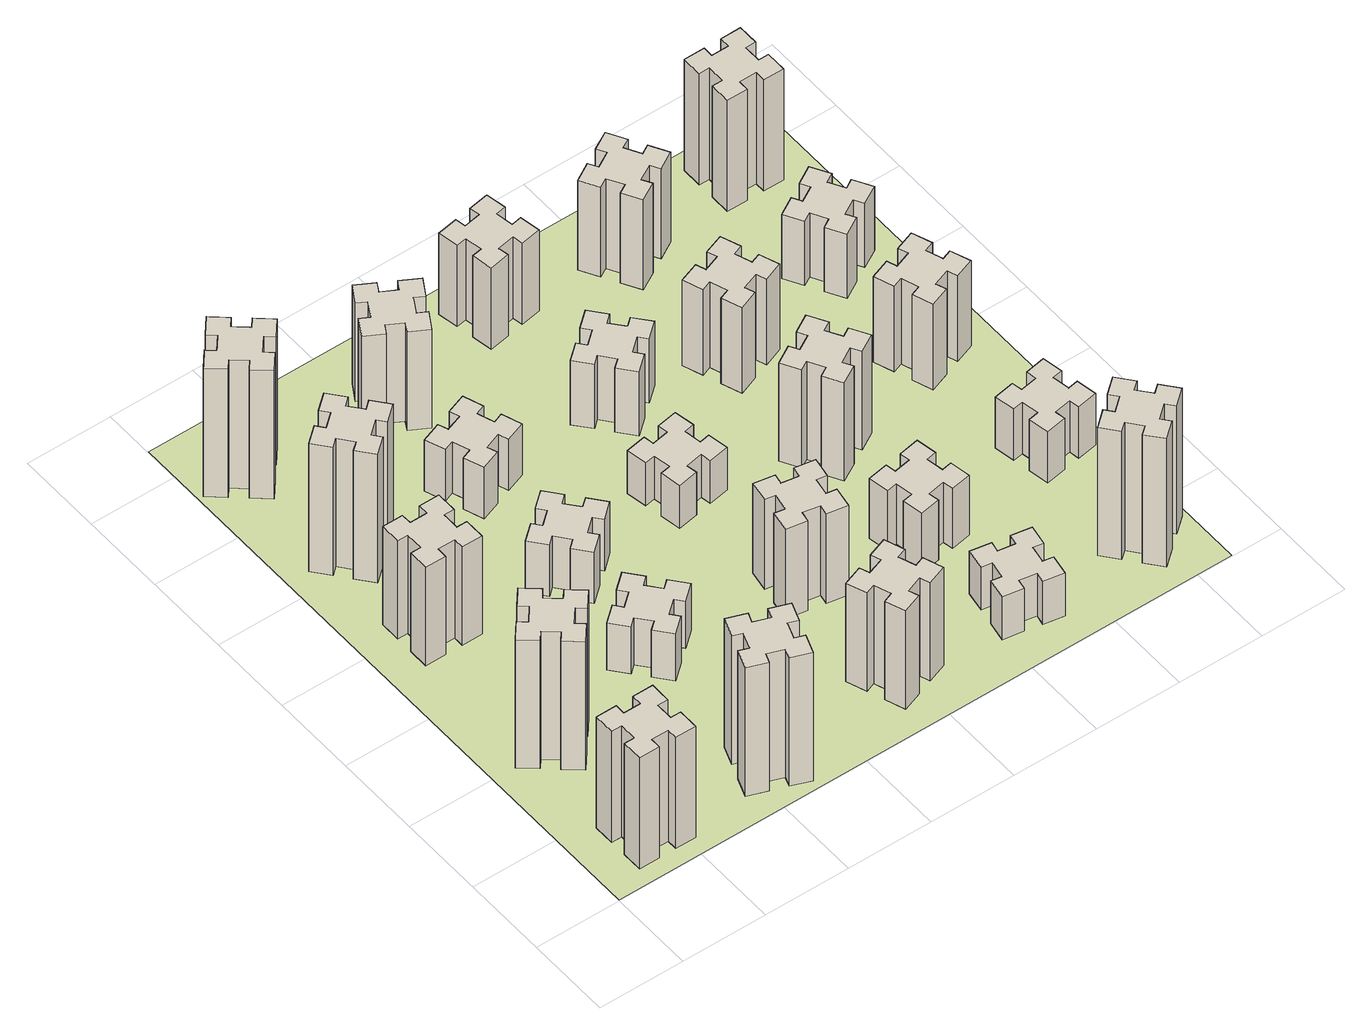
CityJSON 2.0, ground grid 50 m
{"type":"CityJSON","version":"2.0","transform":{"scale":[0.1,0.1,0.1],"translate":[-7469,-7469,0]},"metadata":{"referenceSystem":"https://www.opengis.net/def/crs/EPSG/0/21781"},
"CityObjects":{
"building1":{"type":"Building","attributes":{"class":"1000","function":"1000","usage":"1000","yearOfConstruction":2016,"roofType":"1000","measuredHeight":78,"storeysAboveGround":30,"storeysBelowGround":0},"geometry":[{"type":"Solid","lod":"1","boundaries":[[[[0,1,2,3,4,5,6,7,8,9,10,11,12,13,14,15,16,17,18,19]],[[17,16,20,21]],[[16,15,22,20]],[[15,14,23,22]],[[14,13,24,23]],[[13,12,25,24]],[[12,11,26,25]],[[11,10,27,26]],[[10,9,28,27]],[[9,8,29,28]],[[8,7,30,29]],[[7,6,31,30]],[[6,5,32,31]],[[5,4,33,32]],[[4,3,34,33]],[[3,2,35,34]],[[2,1,36,35]],[[1,0,37,36]],[[0,19,38,37]],[[19,18,39,38]],[[18,17,21,39]],[[24,25,26,27,28,29,30,31,32,33,34,35,36,37,38,39,21,20,22,23]]]]}]},
"building2":{"type":"Building","attributes":{"class":"1000","function":"1000","usage":"1000","yearOfConstruction":2016,"roofType":"1000","measuredHeight":90,"storeysAboveGround":30,"storeysBelowGround":0},"geometry":[{"type":"Solid","lod":"1","boundaries":[[[[40,41,42,43,44,45,46,47,48,49,50,51,52,53,54,55,56,57,58,59]],[[57,56,60,61]],[[56,55,62,60]],[[55,54,63,62]],[[54,53,64,63]],[[53,52,65,64]],[[52,51,66,65]],[[51,50,67,66]],[[50,49,68,67]],[[49,48,69,68]],[[48,47,70,69]],[[47,46,71,70]],[[46,45,72,71]],[[45,44,73,72]],[[44,43,74,73]],[[43,42,75,74]],[[42,41,76,75]],[[41,40,77,76]],[[40,59,78,77]],[[59,58,79,78]],[[58,57,61,79]],[[64,65,66,67,68,69,70,71,72,73,74,75,76,77,78,79,61,60,62,63]]]]}]},
"building3":{"type":"Building","attributes":{"class":"1000","function":"1000","usage":"1000","yearOfConstruction":2016,"roofType":"1000","measuredHeight":69,"storeysAboveGround":30,"storeysBelowGround":0},"geometry":[{"type":"Solid","lod":"1","boundaries":[[[[80,81,82,83,84,85,86,87,88,89,90,91,92,93,94,95,96,97,98,99]],[[97,96,100,101]],[[96,95,102,100]],[[95,94,103,102]],[[94,93,104,103]],[[93,92,105,104]],[[92,91,106,105]],[[91,90,107,106]],[[90,89,108,107]],[[89,88,109,108]],[[88,87,110,109]],[[87,86,111,110]],[[86,85,112,111]],[[85,84,113,112]],[[84,83,114,113]],[[83,82,115,114]],[[82,81,116,115]],[[81,80,117,116]],[[80,99,118,117]],[[99,98,119,118]],[[98,97,101,119]],[[104,105,106,107,108,109,110,111,112,113,114,115,116,117,118,119,101,100,102,103]]]]}]},
"building4":{"type":"Building","attributes":{"class":"1000","function":"1000","usage":"1000","yearOfConstruction":2016,"roofType":"1000","measuredHeight":90,"storeysAboveGround":30,"storeysBelowGround":0},"geometry":[{"type":"Solid","lod":"1","boundaries":[[[[120,121,122,123,124,125,126,127,128,129,130,131,132,133,134,135,136,137,138,139]],[[137,136,140,141]],[[136,135,142,140]],[[135,134,143,142]],[[134,133,144,143]],[[133,132,145,144]],[[132,131,146,145]],[[131,130,147,146]],[[130,129,148,147]],[[129,128,149,148]],[[128,127,150,149]],[[127,126,151,150]],[[126,125,152,151]],[[125,124,153,152]],[[124,123,154,153]],[[123,122,155,154]],[[122,121,156,155]],[[121,120,157,156]],[[120,139,158,157]],[[139,138,159,158]],[[138,137,141,159]],[[144,145,146,147,148,149,150,151,152,153,154,155,156,157,158,159,141,140,142,143]]]]}]},
"building5":{"type":"Building","attributes":{"class":"1000","function":"1000","usage":"1000","yearOfConstruction":2016,"roofType":"1000","measuredHeight":90,"storeysAboveGround":30,"storeysBelowGround":0},"geometry":[{"type":"Solid","lod":"1","boundaries":[[[[160,161,162,163,164,165,166,167,168,169,170,171,172,173,174,175,176,177,178,179]],[[177,176,180,181]],[[176,175,182,180]],[[175,174,183,182]],[[174,173,184,183]],[[173,172,185,184]],[[172,171,186,185]],[[171,170,187,186]],[[170,169,188,187]],[[169,168,189,188]],[[168,167,190,189]],[[167,166,191,190]],[[166,165,192,191]],[[165,164,193,192]],[[164,163,194,193]],[[163,162,195,194]],[[162,161,196,195]],[[161,160,197,196]],[[160,179,198,197]],[[179,178,199,198]],[[178,177,181,199]],[[184,185,186,187,188,189,190,191,192,193,194,195,196,197,198,199,181,180,182,183]]]]}]},
"building6":{"type":"Building","attributes":{"class":"1000","function":"1000","usage":"1000","yearOfConstruction":2016,"roofType":"1000","measuredHeight":90,"storeysAboveGround":30,"storeysBelowGround":0},"geometry":[{"type":"Solid","lod":"1","boundaries":[[[[200,201,202,203,204,205,206,207,208,209,210,211,212,213,214,215,216,217,218,219]],[[217,216,220,221]],[[216,215,222,220]],[[215,214,223,222]],[[214,213,224,223]],[[213,212,225,224]],[[212,211,226,225]],[[211,210,227,226]],[[210,209,228,227]],[[209,208,229,228]],[[208,207,230,229]],[[207,206,231,230]],[[206,205,232,231]],[[205,204,233,232]],[[204,203,234,233]],[[203,202,235,234]],[[202,201,236,235]],[[201,200,237,236]],[[200,219,238,237]],[[219,218,239,238]],[[218,217,221,239]],[[224,225,226,227,228,229,230,231,232,233,234,235,236,237,238,239,221,220,222,223]]]]}]},
"building7":{"type":"Building","attributes":{"class":"1000","function":"1000","usage":"1000","yearOfConstruction":2016,"roofType":"1000","measuredHeight":33,"storeysAboveGround":30,"storeysBelowGround":0},"geometry":[{"type":"Solid","lod":"1","boundaries":[[[[240,241,242,243,244,245,246,247,248,249,250,251,252,253,254,255,256,257,258,259]],[[257,256,260,261]],[[256,255,262,260]],[[255,254,263,262]],[[254,253,264,263]],[[253,252,265,264]],[[252,251,266,265]],[[251,250,267,266]],[[250,249,268,267]],[[249,248,269,268]],[[248,247,270,269]],[[247,246,271,270]],[[246,245,272,271]],[[245,244,273,272]],[[244,243,274,273]],[[243,242,275,274]],[[242,241,276,275]],[[241,240,277,276]],[[240,259,278,277]],[[259,258,279,278]],[[258,257,261,279]],[[264,265,266,267,268,269,270,271,272,273,274,275,276,277,278,279,261,260,262,263]]]]}]},
"building8":{"type":"Building","attributes":{"class":"1000","function":"1000","usage":"1000","yearOfConstruction":2016,"roofType":"1000","measuredHeight":36,"storeysAboveGround":30,"storeysBelowGround":0},"geometry":[{"type":"Solid","lod":"1","boundaries":[[[[280,281,282,283,284,285,286,287,288,289,290,291,292,293,294,295,296,297,298,299]],[[297,296,300,301]],[[296,295,302,300]],[[295,294,303,302]],[[294,293,304,303]],[[293,292,305,304]],[[292,291,306,305]],[[291,290,307,306]],[[290,289,308,307]],[[289,288,309,308]],[[288,287,310,309]],[[287,286,311,310]],[[286,285,312,311]],[[285,284,313,312]],[[284,283,314,313]],[[283,282,315,314]],[[282,281,316,315]],[[281,280,317,316]],[[280,299,318,317]],[[299,298,319,318]],[[298,297,301,319]],[[304,305,306,307,308,309,310,311,312,313,314,315,316,317,318,319,301,300,302,303]]]]}]},
"building9":{"type":"Building","attributes":{"class":"1000","function":"1000","usage":"1000","yearOfConstruction":2016,"roofType":"1000","measuredHeight":36,"storeysAboveGround":30,"storeysBelowGround":0},"geometry":[{"type":"Solid","lod":"1","boundaries":[[[[320,321,322,323,324,325,326,327,328,329,330,331,332,333,334,335,336,337,338,339]],[[337,336,340,341]],[[336,335,342,340]],[[335,334,343,342]],[[334,333,344,343]],[[333,332,345,344]],[[332,331,346,345]],[[331,330,347,346]],[[330,329,348,347]],[[329,328,349,348]],[[328,327,350,349]],[[327,326,351,350]],[[326,325,352,351]],[[325,324,353,352]],[[324,323,354,353]],[[323,322,355,354]],[[322,321,356,355]],[[321,320,357,356]],[[320,339,358,357]],[[339,338,359,358]],[[338,337,341,359]],[[344,345,346,347,348,349,350,351,352,353,354,355,356,357,358,359,341,340,342,343]]]]}]},
"building10":{"type":"Building","attributes":{"class":"1000","function":"1000","usage":"1000","yearOfConstruction":2016,"roofType":"1000","measuredHeight":69,"storeysAboveGround":30,"storeysBelowGround":0},"geometry":[{"type":"Solid","lod":"1","boundaries":[[[[360,361,362,363,364,365,366,367,368,369,370,371,372,373,374,375,376,377,378,379]],[[377,376,380,381]],[[376,375,382,380]],[[375,374,383,382]],[[374,373,384,383]],[[373,372,385,384]],[[372,371,386,385]],[[371,370,387,386]],[[370,369,388,387]],[[369,368,389,388]],[[368,367,390,389]],[[367,366,391,390]],[[366,365,392,391]],[[365,364,393,392]],[[364,363,394,393]],[[363,362,395,394]],[[362,361,396,395]],[[361,360,397,396]],[[360,379,398,397]],[[379,378,399,398]],[[378,377,381,399]],[[384,385,386,387,388,389,390,391,392,393,394,395,396,397,398,399,381,380,382,383]]]]}]},
"building11":{"type":"Building","attributes":{"class":"1000","function":"1000","usage":"1000","yearOfConstruction":2016,"roofType":"1000","measuredHeight":69,"storeysAboveGround":30,"storeysBelowGround":0},"geometry":[{"type":"Solid","lod":"1","boundaries":[[[[400,401,402,403,404,405,406,407,408,409,410,411,412,413,414,415,416,417,418,419]],[[417,416,420,421]],[[416,415,422,420]],[[415,414,423,422]],[[414,413,424,423]],[[413,412,425,424]],[[412,411,426,425]],[[411,410,427,426]],[[410,409,428,427]],[[409,408,429,428]],[[408,407,430,429]],[[407,406,431,430]],[[406,405,432,431]],[[405,404,433,432]],[[404,403,434,433]],[[403,402,435,434]],[[402,401,436,435]],[[401,400,437,436]],[[400,419,438,437]],[[419,418,439,438]],[[418,417,421,439]],[[424,425,426,427,428,429,430,431,432,433,434,435,436,437,438,439,421,420,422,423]]]]}]},
"building12":{"type":"Building","attributes":{"class":"1000","function":"1000","usage":"1000","yearOfConstruction":2016,"roofType":"1000","measuredHeight":63,"storeysAboveGround":30,"storeysBelowGround":0},"geometry":[{"type":"Solid","lod":"1","boundaries":[[[[440,441,442,443,444,445,446,447,448,449,450,451,452,453,454,455,456,457,458,459]],[[457,456,460,461]],[[456,455,462,460]],[[455,454,463,462]],[[454,453,464,463]],[[453,452,465,464]],[[452,451,466,465]],[[451,450,467,466]],[[450,449,468,467]],[[449,448,469,468]],[[448,447,470,469]],[[447,446,471,470]],[[446,445,472,471]],[[445,444,473,472]],[[444,443,474,473]],[[443,442,475,474]],[[442,441,476,475]],[[441,440,477,476]],[[440,459,478,477]],[[459,458,479,478]],[[458,457,461,479]],[[464,465,466,467,468,469,470,471,472,473,474,475,476,477,478,479,461,460,462,463]]]]}]},
"building13":{"type":"Building","attributes":{"class":"1000","function":"1000","usage":"1000","yearOfConstruction":2016,"roofType":"1000","measuredHeight":30,"storeysAboveGround":30,"storeysBelowGround":0},"geometry":[{"type":"Solid","lod":"1","boundaries":[[[[480,481,482,483,484,485,486,487,488,489,490,491,492,493,494,495,496,497,498,499]],[[497,496,500,501]],[[496,495,502,500]],[[495,494,503,502]],[[494,493,504,503]],[[493,492,505,504]],[[492,491,506,505]],[[491,490,507,506]],[[490,489,508,507]],[[489,488,509,508]],[[488,487,510,509]],[[487,486,511,510]],[[486,485,512,511]],[[485,484,513,512]],[[484,483,514,513]],[[483,482,515,514]],[[482,481,516,515]],[[481,480,517,516]],[[480,499,518,517]],[[499,498,519,518]],[[498,497,501,519]],[[504,505,506,507,508,509,510,511,512,513,514,515,516,517,518,519,501,500,502,503]]]]}]},
"building14":{"type":"Building","attributes":{"class":"1000","function":"1000","usage":"1000","yearOfConstruction":2016,"roofType":"1000","measuredHeight":45,"storeysAboveGround":30,"storeysBelowGround":0},"geometry":[{"type":"Solid","lod":"1","boundaries":[[[[520,521,522,523,524,525,526,527,528,529,530,531,532,533,534,535,536,537,538,539]],[[537,536,540,541]],[[536,535,542,540]],[[535,534,543,542]],[[534,533,544,543]],[[533,532,545,544]],[[532,531,546,545]],[[531,530,547,546]],[[530,529,548,547]],[[529,528,549,548]],[[528,527,550,549]],[[527,526,551,550]],[[526,525,552,551]],[[525,524,553,552]],[[524,523,554,553]],[[523,522,555,554]],[[522,521,556,555]],[[521,520,557,556]],[[520,539,558,557]],[[539,538,559,558]],[[538,537,541,559]],[[544,545,546,547,548,549,550,551,552,553,554,555,556,557,558,559,541,540,542,543]]]]}]},
"building15":{"type":"Building","attributes":{"class":"1000","function":"1000","usage":"1000","yearOfConstruction":2016,"roofType":"1000","measuredHeight":30,"storeysAboveGround":30,"storeysBelowGround":0},"geometry":[{"type":"Solid","lod":"1","boundaries":[[[[560,561,562,563,564,565,566,567,568,569,570,571,572,573,574,575,576,577,578,579]],[[577,576,580,581]],[[576,575,582,580]],[[575,574,583,582]],[[574,573,584,583]],[[573,572,585,584]],[[572,571,586,585]],[[571,570,587,586]],[[570,569,588,587]],[[569,568,589,588]],[[568,567,590,589]],[[567,566,591,590]],[[566,565,592,591]],[[565,564,593,592]],[[564,563,594,593]],[[563,562,595,594]],[[562,561,596,595]],[[561,560,597,596]],[[560,579,598,597]],[[579,578,599,598]],[[578,577,581,599]],[[584,585,586,587,588,589,590,591,592,593,594,595,596,597,598,599,581,580,582,583]]]]}]},
"building16":{"type":"Building","attributes":{"class":"1000","function":"1000","usage":"1000","yearOfConstruction":2016,"roofType":"1000","measuredHeight":57,"storeysAboveGround":30,"storeysBelowGround":0},"geometry":[{"type":"Solid","lod":"1","boundaries":[[[[600,601,602,603,604,605,606,607,608,609,610,611,612,613,614,615,616,617,618,619]],[[617,616,620,621]],[[616,615,622,620]],[[615,614,623,622]],[[614,613,624,623]],[[613,612,625,624]],[[612,611,626,625]],[[611,610,627,626]],[[610,609,628,627]],[[609,608,629,628]],[[608,607,630,629]],[[607,606,631,630]],[[606,605,632,631]],[[605,604,633,632]],[[604,603,634,633]],[[603,602,635,634]],[[602,601,636,635]],[[601,600,637,636]],[[600,619,638,637]],[[619,618,639,638]],[[618,617,621,639]],[[624,625,626,627,628,629,630,631,632,633,634,635,636,637,638,639,621,620,622,623]]]]}]},
"building17":{"type":"Building","attributes":{"class":"1000","function":"1000","usage":"1000","yearOfConstruction":2016,"roofType":"1000","measuredHeight":42,"storeysAboveGround":30,"storeysBelowGround":0},"geometry":[{"type":"Solid","lod":"1","boundaries":[[[[640,641,642,643,644,645,646,647,648,649,650,651,652,653,654,655,656,657,658,659]],[[657,656,660,661]],[[656,655,662,660]],[[655,654,663,662]],[[654,653,664,663]],[[653,652,665,664]],[[652,651,666,665]],[[651,650,667,666]],[[650,649,668,667]],[[649,648,669,668]],[[648,647,670,669]],[[647,646,671,670]],[[646,645,672,671]],[[645,644,673,672]],[[644,643,674,673]],[[643,642,675,674]],[[642,641,676,675]],[[641,640,677,676]],[[640,659,678,677]],[[659,658,679,678]],[[658,657,661,679]],[[664,665,666,667,668,669,670,671,672,673,674,675,676,677,678,679,661,660,662,663]]]]}]},
"building18":{"type":"Building","attributes":{"class":"1000","function":"1000","usage":"1000","yearOfConstruction":2016,"roofType":"1000","measuredHeight":69,"storeysAboveGround":30,"storeysBelowGround":0},"geometry":[{"type":"Solid","lod":"1","boundaries":[[[[680,681,682,683,684,685,686,687,688,689,690,691,692,693,694,695,696,697,698,699]],[[697,696,700,701]],[[696,695,702,700]],[[695,694,703,702]],[[694,693,704,703]],[[693,692,705,704]],[[692,691,706,705]],[[691,690,707,706]],[[690,689,708,707]],[[689,688,709,708]],[[688,687,710,709]],[[687,686,711,710]],[[686,685,712,711]],[[685,684,713,712]],[[684,683,714,713]],[[683,682,715,714]],[[682,681,716,715]],[[681,680,717,716]],[[680,699,718,717]],[[699,698,719,718]],[[698,697,701,719]],[[704,705,706,707,708,709,710,711,712,713,714,715,716,717,718,719,701,700,702,703]]]]}]},
"building19":{"type":"Building","attributes":{"class":"1000","function":"1000","usage":"1000","yearOfConstruction":2016,"roofType":"1000","measuredHeight":60,"storeysAboveGround":30,"storeysBelowGround":0},"geometry":[{"type":"Solid","lod":"1","boundaries":[[[[720,721,722,723,724,725,726,727,728,729,730,731,732,733,734,735,736,737,738,739]],[[737,736,740,741]],[[736,735,742,740]],[[735,734,743,742]],[[734,733,744,743]],[[733,732,745,744]],[[732,731,746,745]],[[731,730,747,746]],[[730,729,748,747]],[[729,728,749,748]],[[728,727,750,749]],[[727,726,751,750]],[[726,725,752,751]],[[725,724,753,752]],[[724,723,754,753]],[[723,722,755,754]],[[722,721,756,755]],[[721,720,757,756]],[[720,739,758,757]],[[739,738,759,758]],[[738,737,741,759]],[[744,745,746,747,748,749,750,751,752,753,754,755,756,757,758,759,741,740,742,743]]]]}]},
"building20":{"type":"Building","attributes":{"class":"1000","function":"1000","usage":"1000","yearOfConstruction":2016,"roofType":"1000","measuredHeight":90,"storeysAboveGround":30,"storeysBelowGround":0},"geometry":[{"type":"Solid","lod":"1","boundaries":[[[[760,761,762,763,764,765,766,767,768,769,770,771,772,773,774,775,776,777,778,779]],[[777,776,780,781]],[[776,775,782,780]],[[775,774,783,782]],[[774,773,784,783]],[[773,772,785,784]],[[772,771,786,785]],[[771,770,787,786]],[[770,769,788,787]],[[769,768,789,788]],[[768,767,790,789]],[[767,766,791,790]],[[766,765,792,791]],[[765,764,793,792]],[[764,763,794,793]],[[763,762,795,794]],[[762,761,796,795]],[[761,760,797,796]],[[760,779,798,797]],[[779,778,799,798]],[[778,777,781,799]],[[784,785,786,787,788,789,790,791,792,793,794,795,796,797,798,799,781,780,782,783]]]]}]},
"building21":{"type":"Building","attributes":{"class":"1000","function":"1000","usage":"1000","yearOfConstruction":2016,"roofType":"1000","measuredHeight":63,"storeysAboveGround":30,"storeysBelowGround":0},"geometry":[{"type":"Solid","lod":"1","boundaries":[[[[800,801,802,803,804,805,806,807,808,809,810,811,812,813,814,815,816,817,818,819]],[[817,816,820,821]],[[816,815,822,820]],[[815,814,823,822]],[[814,813,824,823]],[[813,812,825,824]],[[812,811,826,825]],[[811,810,827,826]],[[810,809,828,827]],[[809,808,829,828]],[[808,807,830,829]],[[807,806,831,830]],[[806,805,832,831]],[[805,804,833,832]],[[804,803,834,833]],[[803,802,835,834]],[[802,801,836,835]],[[801,800,837,836]],[[800,819,838,837]],[[819,818,839,838]],[[818,817,821,839]],[[824,825,826,827,828,829,830,831,832,833,834,835,836,837,838,839,821,820,822,823]]]]}]},
"building22":{"type":"Building","attributes":{"class":"1000","function":"1000","usage":"1000","yearOfConstruction":2016,"roofType":"1000","measuredHeight":36,"storeysAboveGround":30,"storeysBelowGround":0},"geometry":[{"type":"Solid","lod":"1","boundaries":[[[[840,841,842,843,844,845,846,847,848,849,850,851,852,853,854,855,856,857,858,859]],[[857,856,860,861]],[[856,855,862,860]],[[855,854,863,862]],[[854,853,864,863]],[[853,852,865,864]],[[852,851,866,865]],[[851,850,867,866]],[[850,849,868,867]],[[849,848,869,868]],[[848,847,870,869]],[[847,846,871,870]],[[846,845,872,871]],[[845,844,873,872]],[[844,843,874,873]],[[843,842,875,874]],[[842,841,876,875]],[[841,840,877,876]],[[840,859,878,877]],[[859,858,879,878]],[[858,857,861,879]],[[864,865,866,867,868,869,870,871,872,873,874,875,876,877,878,879,861,860,862,863]]]]}]},
"building23":{"type":"Building","attributes":{"class":"1000","function":"1000","usage":"1000","yearOfConstruction":2016,"roofType":"1000","measuredHeight":60,"storeysAboveGround":30,"storeysBelowGround":0},"geometry":[{"type":"Solid","lod":"1","boundaries":[[[[880,881,882,883,884,885,886,887,888,889,890,891,892,893,894,895,896,897,898,899]],[[897,896,900,901]],[[896,895,902,900]],[[895,894,903,902]],[[894,893,904,903]],[[893,892,905,904]],[[892,891,906,905]],[[891,890,907,906]],[[890,889,908,907]],[[889,888,909,908]],[[888,887,910,909]],[[887,886,911,910]],[[886,885,912,911]],[[885,884,913,912]],[[884,883,914,913]],[[883,882,915,914]],[[882,881,916,915]],[[881,880,917,916]],[[880,899,918,917]],[[899,898,919,918]],[[898,897,901,919]],[[904,905,906,907,908,909,910,911,912,913,914,915,916,917,918,919,901,900,902,903]]]]}]},
"building24":{"type":"Building","attributes":{"class":"1000","function":"1000","usage":"1000","yearOfConstruction":2016,"roofType":"1000","measuredHeight":45,"storeysAboveGround":30,"storeysBelowGround":0},"geometry":[{"type":"Solid","lod":"1","boundaries":[[[[920,921,922,923,924,925,926,927,928,929,930,931,932,933,934,935,936,937,938,939]],[[937,936,940,941]],[[936,935,942,940]],[[935,934,943,942]],[[934,933,944,943]],[[933,932,945,944]],[[932,931,946,945]],[[931,930,947,946]],[[930,929,948,947]],[[929,928,949,948]],[[928,927,950,949]],[[927,926,951,950]],[[926,925,952,951]],[[925,924,953,952]],[[924,923,954,953]],[[923,922,955,954]],[[922,921,956,955]],[[921,920,957,956]],[[920,939,958,957]],[[939,938,959,958]],[[938,937,941,959]],[[944,945,946,947,948,949,950,951,952,953,954,955,956,957,958,959,941,940,942,943]]]]}]},
"building25":{"type":"Building","attributes":{"class":"1000","function":"1000","usage":"1000","yearOfConstruction":2016,"roofType":"1000","measuredHeight":78,"storeysAboveGround":30,"storeysBelowGround":0},"geometry":[{"type":"Solid","lod":"1","boundaries":[[[[960,961,962,963,964,965,966,967,968,969,970,971,972,973,974,975,976,977,978,979]],[[977,976,980,981]],[[976,975,982,980]],[[975,974,983,982]],[[974,973,984,983]],[[973,972,985,984]],[[972,971,986,985]],[[971,970,987,986]],[[970,969,988,987]],[[969,968,989,988]],[[968,967,990,989]],[[967,966,991,990]],[[966,965,992,991]],[[965,964,993,992]],[[964,963,994,993]],[[963,962,995,994]],[[962,961,996,995]],[[961,960,997,996]],[[960,979,998,997]],[[979,978,999,998]],[[978,977,981,999]],[[984,985,986,987,988,989,990,991,992,993,994,995,996,997,998,999,981,980,982,983]]]]}]},
"landuse1":{"type":"LandUse","attributes":{"name":"plot1","function":"1010"},"geometry":[{"type":"MultiSurface","lod":"1","boundaries":[[[1000,1001,1002,1003]]]}]}
},
"vertices":[
[265,325,0],[265,225,0],[205,225,0],[205,105,0],[325,105,0],[325,165,0],[425,165,0],[425,105,0],[545,105,0],[545,225,0],[485,225,0],[485,325,0],[545,325,0],[545,445,0],[425,445,0],[425,385,0],[325,385,0],[325,445,0],[205,445,0],[205,325,0],[325,385,780],[325,445,780],[425,385,780],[425,445,780],[545,445,780],[545,325,780],[485,325,780],[485,225,780],[545,225,780],[545,105,780],[425,105,780],[425,165,780],[325,165,780],[325,105,780],[205,105,780],[205,225,780],[265,225,780],[265,325,780],[205,325,780],[205,445,780],
[484,1067,0],[408,1132,0],[446,1178,0],[354,1255,0],[277,1163,0],[323,1124,0],[259,1048,0],[213,1086,0],[136,994,0],[228,917,0],[266,963,0],[343,899,0],[304,853,0],[396,776,0],[473,868,0],[427,906,0],[492,983,0],[538,944,0],[615,1036,0],[523,1113,0],[492,983,900],[538,944,900],[427,906,900],[473,868,900],[396,776,900],[304,853,900],[343,899,900],[266,963,900],[228,917,900],[136,994,900],[213,1086,900],[259,1048,900],[323,1124,900],[277,1163,900],[354,1255,900],[446,1178,900],[408,1132,900],[484,1067,900],[523,1113,900],[615,1036,900],
[425,2065,0],[325,2065,0],[325,2125,0],[205,2125,0],[205,2005,0],[265,2005,0],[265,1905,0],[205,1905,0],[205,1785,0],[325,1785,0],[325,1845,0],[425,1845,0],[425,1785,0],[545,1785,0],[545,1905,0],[485,1905,0],[485,2005,0],[545,2005,0],[545,2125,0],[425,2125,0],[485,2005,690],[545,2005,690],[485,1905,690],[545,1905,690],[545,1785,690],[425,1785,690],[425,1845,690],[325,1845,690],[325,1785,690],[205,1785,690],[205,1905,690],[265,1905,690],[265,2005,690],[205,2005,690],[205,2125,690],[325,2125,690],[325,2065,690],[425,2065,690],[425,2125,690],[545,2125,690],
[492,2628,0],[427,2704,0],[473,2743,0],[396,2835,0],[304,2758,0],[343,2712,0],[266,2647,0],[228,2693,0],[136,2616,0],[213,2524,0],[259,2563,0],[323,2486,0],[277,2448,0],[354,2356,0],[446,2433,0],[408,2479,0],[484,2543,0],[523,2497,0],[615,2574,0],[538,2666,0],[484,2543,900],[523,2497,900],[408,2479,900],[446,2433,900],[354,2356,900],[277,2448,900],[323,2486,900],[259,2563,900],[213,2524,900],[136,2616,900],[228,2693,900],[266,2647,900],[343,2712,900],[304,2758,900],[396,2835,900],[473,2743,900],[427,2704,900],[492,2628,900],[538,2666,900],[615,2574,900],
[1029,360,0],[995,266,0],[939,287,0],[897,174,0],[1010,133,0],[1031,189,0],[1125,155,0],[1104,99,0],[1217,57,0],[1258,170,0],[1202,191,0],[1236,285,0],[1292,264,0],[1333,377,0],[1220,418,0],[1200,362,0],[1106,396,0],[1127,452,0],[1014,493,0],[973,380,0],[1106,396,900],[1127,452,900],[1200,362,900],[1220,418,900],[1333,377,900],[1292,264,900],[1236,285,900],[1202,191,900],[1258,170,900],[1217,57,900],[1104,99,900],[1125,155,900],[1031,189,900],[1010,133,900],[897,174,900],[939,287,900],[995,266,900],[1029,360,900],[973,380,900],[1014,493,900],
[384,3387,0],[308,3452,0],[346,3498,0],[254,3575,0],[177,3483,0],[223,3444,0],[159,3368,0],[113,3406,0],[36,3314,0],[128,3237,0],[166,3283,0],[243,3219,0],[204,3173,0],[296,3096,0],[373,3188,0],[327,3226,0],[392,3303,0],[438,3264,0],[515,3356,0],[423,3433,0],[392,3303,900],[438,3264,900],[327,3226,900],[373,3188,900],[296,3096,900],[204,3173,900],[243,3219,900],[166,3283,900],[128,3237,900],[36,3314,900],[113,3406,900],[159,3368,900],[223,3444,900],[177,3483,900],[254,3575,900],[346,3498,900],[308,3452,900],[384,3387,900],[423,3433,900],[515,3356,900],
[1083,1332,0],[1006,1267,0],[968,1313,0],[876,1236,0],[953,1144,0],[999,1183,0],[1063,1106,0],[1017,1068,0],[1094,976,0],[1186,1053,0],[1148,1099,0],[1224,1163,0],[1263,1117,0],[1355,1194,0],[1278,1286,0],[1232,1248,0],[1167,1324,0],[1213,1363,0],[1136,1455,0],[1044,1378,0],[1167,1324,330],[1213,1363,330],[1232,1248,330],[1278,1286,330],[1355,1194,330],[1263,1117,330],[1224,1163,330],[1148,1099,330],[1186,1053,330],[1094,976,330],[1017,1068,330],[1063,1106,330],[999,1183,330],[953,1144,330],[876,1236,330],[968,1313,330],[1006,1267,330],[1083,1332,330],[1044,1378,330],[1136,1455,330],
[1083,1972,0],[1006,1907,0],[968,1953,0],[876,1876,0],[953,1784,0],[999,1823,0],[1063,1746,0],[1017,1708,0],[1094,1616,0],[1186,1693,0],[1148,1739,0],[1224,1803,0],[1263,1757,0],[1355,1834,0],[1278,1926,0],[1232,1888,0],[1167,1964,0],[1213,2003,0],[1136,2095,0],[1044,2018,0],[1167,1964,360],[1213,2003,360],[1232,1888,360],[1278,1926,360],[1355,1834,360],[1263,1757,360],[1224,1803,360],[1148,1739,360],[1186,1693,360],[1094,1616,360],[1017,1708,360],[1063,1746,360],[999,1823,360],[953,1784,360],[876,1876,360],[968,1953,360],[1006,1907,360],[1083,1972,360],[1044,2018,360],[1136,2095,360],
[1125,2716,0],[1031,2682,0],[1010,2738,0],[897,2697,0],[939,2584,0],[995,2605,0],[1029,2511,0],[973,2490,0],[1014,2377,0],[1127,2419,0],[1106,2475,0],[1200,2509,0],[1220,2453,0],[1333,2494,0],[1292,2607,0],[1236,2586,0],[1202,2680,0],[1258,2700,0],[1217,2813,0],[1104,2772,0],[1202,2680,360],[1258,2700,360],[1236,2586,360],[1292,2607,360],[1333,2494,360],[1220,2453,360],[1200,2509,360],[1106,2475,360],[1127,2419,360],[1014,2377,360],[973,2490,360],[1029,2511,360],[995,2605,360],[939,2584,360],[897,2697,360],[1010,2738,360],[1031,2682,360],[1125,2716,360],[1104,2772,360],[1217,2813,360],
[1965,496,0],[1871,462,0],[1850,518,0],[1737,477,0],[1779,364,0],[1835,385,0],[1869,291,0],[1813,270,0],[1854,157,0],[1967,199,0],[1946,255,0],[2040,289,0],[2060,233,0],[2173,274,0],[2132,387,0],[2076,366,0],[2042,460,0],[2098,480,0],[2057,593,0],[1944,552,0],[2042,460,690],[2098,480,690],[2076,366,690],[2132,387,690],[2173,274,690],[2060,233,690],[2040,289,690],[1946,255,690],[1967,199,690],[1854,157,690],[1813,270,690],[1869,291,690],[1835,385,690],[1779,364,690],[1737,477,690],[1850,518,690],[1871,462,690],[1965,496,690],[1944,552,690],[2057,593,690],
[1186,3137,0],[1236,3224,0],[1288,3194,0],[1348,3298,0],[1244,3358,0],[1214,3306,0],[1127,3356,0],[1157,3408,0],[1053,3468,0],[993,3364,0],[1045,3334,0],[995,3247,0],[943,3277,0],[883,3173,0],[987,3113,0],[1017,3165,0],[1104,3115,0],[1074,3063,0],[1178,3003,0],[1238,3107,0],[1104,3115,690],[1074,3063,690],[1017,3165,690],[987,3113,690],[883,3173,690],[943,3277,690],[995,3247,690],[1045,3334,690],[993,3364,690],[1053,3468,690],[1157,3408,690],[1127,3356,690],[1214,3306,690],[1244,3358,690],[1348,3298,690],[1288,3194,690],[1236,3224,690],[1186,3137,690],[1238,3107,690],[1178,3003,690],
[2055,1047,0],[2072,1145,0],[2131,1135,0],[2152,1253,0],[2034,1274,0],[2024,1215,0],[1925,1232,0],[1936,1291,0],[1817,1312,0],[1797,1194,0],[1856,1184,0],[1838,1085,0],[1779,1096,0],[1758,977,0],[1877,957,0],[1887,1016,0],[1985,998,0],[1975,939,0],[2093,918,0],[2114,1037,0],[1985,998,630],[1975,939,630],[1887,1016,630],[1877,957,630],[1758,977,630],[1779,1096,630],[1838,1085,630],[1856,1184,630],[1797,1194,630],[1817,1312,630],[1936,1291,630],[1925,1232,630],[2024,1215,630],[2034,1274,630],[2152,1253,630],[2131,1135,630],[2072,1145,630],[2055,1047,630],[2114,1037,630],[2093,918,630],
[1972,1925,0],[1955,2024,0],[2014,2034,0],[1993,2152,0],[1875,2131,0],[1885,2072,0],[1787,2055,0],[1777,2114,0],[1658,2093,0],[1679,1975,0],[1738,1985,0],[1756,1887,0],[1697,1877,0],[1717,1758,0],[1836,1779,0],[1825,1838,0],[1924,1856,0],[1934,1797,0],[2052,1817,0],[2031,1936,0],[1924,1856,300],[1934,1797,300],[1825,1838,300],[1836,1779,300],[1717,1758,300],[1697,1877,300],[1756,1887,300],[1738,1985,300],[1679,1975,300],[1658,2093,300],[1777,2114,300],[1787,2055,300],[1885,2072,300],[1875,2131,300],[1993,2152,300],[2014,2034,300],[1955,2024,300],[1972,1925,300],[2031,1936,300],[2052,1817,300],
[1988,2479,0],[2064,2543,0],[2103,2497,0],[2195,2574,0],[2118,2666,0],[2072,2628,0],[2007,2704,0],[2053,2743,0],[1976,2835,0],[1884,2758,0],[1923,2712,0],[1846,2647,0],[1808,2693,0],[1716,2616,0],[1793,2524,0],[1839,2563,0],[1903,2486,0],[1857,2448,0],[1934,2356,0],[2026,2433,0],[1903,2486,450],[1857,2448,450],[1839,2563,450],[1793,2524,450],[1716,2616,450],[1808,2693,450],[1846,2647,450],[1923,2712,450],[1884,2758,450],[1976,2835,450],[2053,2743,450],[2007,2704,450],[2072,2628,450],[2118,2666,450],[2195,2574,450],[2103,2497,450],[2064,2543,450],[1988,2479,450],[2026,2433,450],[1934,2356,450],
[2596,444,0],[2578,345,0],[2519,356,0],[2498,237,0],[2617,217,0],[2627,276,0],[2725,258,0],[2715,199,0],[2833,178,0],[2854,297,0],[2795,307,0],[2812,405,0],[2871,395,0],[2892,513,0],[2774,534,0],[2764,475,0],[2665,492,0],[2676,551,0],[2557,572,0],[2537,454,0],[2665,492,300],[2676,551,300],[2764,475,300],[2774,534,300],[2892,513,300],[2871,395,300],[2812,405,300],[2795,307,300],[2854,297,300],[2833,178,300],[2715,199,300],[2725,258,300],[2627,276,300],[2617,217,300],[2498,237,300],[2519,356,300],[2578,345,300],[2596,444,300],[2537,454,300],[2557,572,300],
[1738,3465,0],[1756,3367,0],[1697,3357,0],[1717,3238,0],[1836,3259,0],[1825,3318,0],[1924,3336,0],[1934,3277,0],[2052,3297,0],[2031,3416,0],[1972,3405,0],[1955,3504,0],[2014,3514,0],[1993,3632,0],[1875,3611,0],[1885,3552,0],[1787,3535,0],[1777,3594,0],[1658,3573,0],[1679,3455,0],[1787,3535,570],[1777,3594,570],[1885,3552,570],[1875,3611,570],[1993,3632,570],[2014,3514,570],[1955,3504,570],[1972,3405,570],[2031,3416,570],[2052,3297,570],[1934,3277,570],[1924,3336,570],[1825,3318,570],[1836,3259,570],[1717,3238,570],[1697,3357,570],[1756,3367,570],[1738,3465,570],[1679,3455,570],[1658,3573,570],
[2625,1132,0],[2527,1115,0],[2517,1174,0],[2398,1153,0],[2419,1035,0],[2478,1045,0],[2496,947,0],[2437,937,0],[2457,818,0],[2576,839,0],[2565,898,0],[2664,916,0],[2674,857,0],[2792,877,0],[2771,996,0],[2712,985,0],[2695,1084,0],[2754,1094,0],[2733,1212,0],[2615,1191,0],[2695,1084,420],[2754,1094,420],[2712,985,420],[2771,996,420],[2792,877,420],[2674,857,420],[2664,916,420],[2565,898,420],[2576,839,420],[2457,818,420],[2437,937,420],[2496,947,420],[2478,1045,420],[2419,1035,420],[2398,1153,420],[2517,1174,420],[2527,1115,420],[2625,1132,420],[2615,1191,420],[2733,1212,420],
[2475,1744,0],[2525,1657,0],[2473,1627,0],[2533,1523,0],[2637,1583,0],[2607,1635,0],[2694,1685,0],[2724,1633,0],[2828,1693,0],[2768,1797,0],[2716,1767,0],[2666,1854,0],[2718,1884,0],[2658,1988,0],[2554,1928,0],[2584,1876,0],[2497,1826,0],[2467,1878,0],[2363,1818,0],[2423,1714,0],[2497,1826,690],[2467,1878,690],[2584,1876,690],[2554,1928,690],[2658,1988,690],[2718,1884,690],[2666,1854,690],[2716,1767,690],[2768,1797,690],[2828,1693,690],[2724,1633,690],[2694,1685,690],[2607,1635,690],[2637,1583,690],[2533,1523,690],[2473,1627,690],[2525,1657,690],[2475,1744,690],[2423,1714,690],[2363,1818,690],
[2586,2375,0],[2680,2409,0],[2700,2353,0],[2813,2394,0],[2772,2507,0],[2716,2486,0],[2682,2580,0],[2738,2600,0],[2697,2713,0],[2584,2672,0],[2605,2616,0],[2511,2582,0],[2490,2638,0],[2377,2597,0],[2419,2484,0],[2475,2505,0],[2509,2411,0],[2453,2390,0],[2494,2277,0],[2607,2319,0],[2509,2411,600],[2453,2390,600],[2475,2505,600],[2419,2484,600],[2377,2597,600],[2490,2638,600],[2511,2582,600],[2605,2616,600],[2584,2672,600],[2697,2713,600],[2738,2600,600],[2682,2580,600],[2716,2486,600],[2772,2507,600],[2813,2394,600],[2700,2353,600],[2680,2409,600],[2586,2375,600],[2607,2319,600],[2494,2277,600],
[3468,259,0],[3544,323,0],[3583,277,0],[3675,354,0],[3598,446,0],[3552,408,0],[3487,484,0],[3533,523,0],[3456,615,0],[3364,538,0],[3403,492,0],[3326,427,0],[3288,473,0],[3196,396,0],[3273,304,0],[3319,343,0],[3383,266,0],[3337,228,0],[3414,136,0],[3506,213,0],[3383,266,900],[3337,228,900],[3319,343,900],[3273,304,900],[3196,396,900],[3288,473,900],[3326,427,900],[3403,492,900],[3364,538,900],[3456,615,900],[3533,523,900],[3487,484,900],[3552,408,900],[3598,446,900],[3675,354,900],[3583,277,900],[3544,323,900],[3468,259,900],[3506,213,900],[3414,136,900],
[2716,3347,0],[2666,3434,0],[2718,3464,0],[2658,3568,0],[2554,3508,0],[2584,3456,0],[2497,3406,0],[2467,3458,0],[2363,3398,0],[2423,3294,0],[2475,3324,0],[2525,3237,0],[2473,3207,0],[2533,3103,0],[2637,3163,0],[2607,3215,0],[2694,3265,0],[2724,3213,0],[2828,3273,0],[2768,3377,0],[2694,3265,630],[2724,3213,630],[2607,3215,630],[2637,3163,630],[2533,3103,630],[2473,3207,630],[2525,3237,630],[2475,3324,630],[2423,3294,630],[2363,3398,630],[2467,3458,630],[2497,3406,630],[2584,3456,630],[2554,3508,630],[2658,3568,630],[2718,3464,630],[2666,3434,630],[2716,3347,630],[2768,3377,630],[2828,3273,630],
[3465,1232,0],[3367,1215,0],[3357,1274,0],[3238,1253,0],[3259,1135,0],[3318,1145,0],[3336,1047,0],[3277,1037,0],[3297,918,0],[3416,939,0],[3405,998,0],[3504,1016,0],[3514,957,0],[3632,977,0],[3611,1096,0],[3552,1085,0],[3535,1184,0],[3594,1194,0],[3573,1312,0],[3455,1291,0],[3535,1184,360],[3594,1194,360],[3552,1085,360],[3611,1096,360],[3632,977,360],[3514,957,360],[3504,1016,360],[3405,998,360],[3416,939,360],[3297,918,360],[3277,1037,360],[3336,1047,360],[3318,1145,360],[3259,1135,360],[3238,1253,360],[3357,1274,360],[3367,1215,360],[3465,1232,360],[3455,1291,360],[3573,1312,360],
[3215,1965,0],[3249,1871,0],[3193,1850,0],[3234,1737,0],[3347,1779,0],[3326,1835,0],[3420,1869,0],[3440,1813,0],[3553,1854,0],[3512,1967,0],[3456,1946,0],[3422,2040,0],[3478,2060,0],[3437,2173,0],[3324,2132,0],[3345,2076,0],[3251,2042,0],[3230,2098,0],[3117,2057,0],[3159,1944,0],[3251,2042,600],[3230,2098,600],[3345,2076,600],[3324,2132,600],[3437,2173,600],[3478,2060,600],[3422,2040,600],[3456,1946,600],[3512,1967,600],[3553,1854,600],[3440,1813,600],[3420,1869,600],[3326,1835,600],[3347,1779,600],[3234,1737,600],[3193,1850,600],[3249,1871,600],[3215,1965,600],[3159,1944,600],[3117,2057,600],
[3456,2707,0],[3406,2794,0],[3458,2824,0],[3398,2928,0],[3294,2868,0],[3324,2816,0],[3237,2766,0],[3207,2818,0],[3103,2758,0],[3163,2654,0],[3215,2684,0],[3265,2597,0],[3213,2567,0],[3273,2463,0],[3377,2523,0],[3347,2575,0],[3434,2625,0],[3464,2573,0],[3568,2633,0],[3508,2737,0],[3434,2625,450],[3464,2573,450],[3347,2575,450],[3377,2523,450],[3273,2463,450],[3213,2567,450],[3265,2597,450],[3215,2684,450],[3163,2654,450],[3103,2758,450],[3207,2818,450],[3237,2766,450],[3324,2816,450],[3294,2868,450],[3398,2928,450],[3458,2824,450],[3406,2794,450],[3456,2707,450],[3508,2737,450],[3568,2633,450],
[3285,3325,0],[3385,3325,0],[3385,3265,0],[3505,3265,0],[3505,3385,0],[3445,3385,0],[3445,3485,0],[3505,3485,0],[3505,3605,0],[3385,3605,0],[3385,3545,0],[3285,3545,0],[3285,3605,0],[3165,3605,0],[3165,3485,0],[3225,3485,0],[3225,3385,0],[3165,3385,0],[3165,3265,0],[3285,3265,0],[3225,3385,780],[3165,3385,780],[3225,3485,780],[3165,3485,780],[3165,3605,780],[3285,3605,780],[3285,3545,780],[3385,3545,780],[3385,3605,780],[3505,3605,780],[3505,3485,780],[3445,3485,780],[3445,3385,780],[3505,3385,780],[3505,3265,780],[3385,3265,780],[3385,3325,780],[3285,3325,780],[3285,3265,780],[3165,3265,780],
[5,3705,0],[3705,3705,0],[3705,5,0],[5,5,0]
]}
